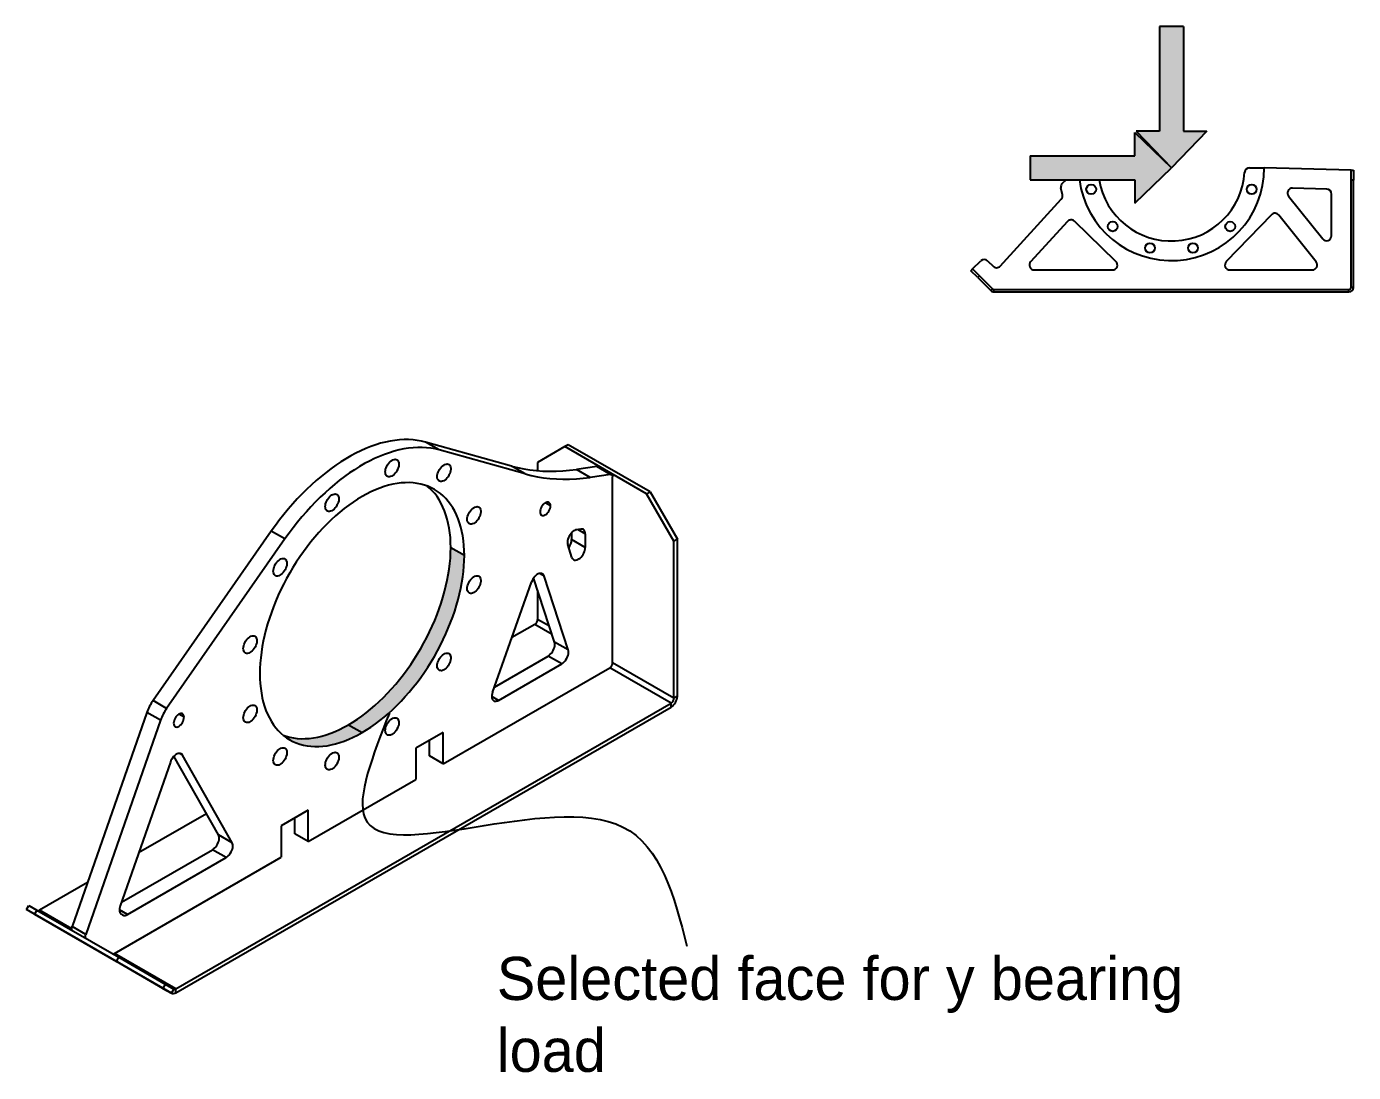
# Model space of a CAD drawing. Header units: inches. Extents: x 0.9 to 37.1, y -8.4 to 11.7.
# Drawn here: x 13.707 to 14.476, y -2.733 to -2.127 of the extents above; entities that cross this region are included whole.
import ezdxf

# ---------------------------------------------------------------- set-up
doc = ezdxf.new("R2010")
doc.units = ezdxf.units.IN
doc.header["$MEASUREMENT"] = 0

# ---------------------------------------------------------------- blocks, each defined once
blk = doc.blocks.new('arrow')
for p, q in [((-0.2219, -0.2307), (0, 0)), ((0.2219, -0.2307), (0, 0)), ((-0.075, -0.2307), (-0.2219, -0.2307)), ((-0.075, -0.8879), (-0.075, -0.2307)), ((0.075, -0.8879), (0.075, -0.2307)), ((0.075, -0.2307), (0.2219, -0.2307)), ((-0.075, -0.8879), (0.075, -0.8879))]:
    blk.add_line(p, q)

msp = doc.modelspace()

# ---------------------------------------------------------------- hatches: boundary and pattern name
at = {"true_color": 0xafd9aa}
h = msp.add_hatch(color=9, dxfattribs=at)
h.dxf.hatch_style = 1
h.paths.add_polyline_path([(14.39064, -2.18732), (14.37708, -2.18732), (14.37708, -2.12671), (14.36325, -2.12671), (14.36325, -2.18732), (14.3497, -2.18732), (14.37017, -2.20859)])
at = {"true_color": 0xf27172}
h = msp.add_hatch(color=11, dxfattribs=at)
h.dxf.hatch_style = 1
h.paths.add_polyline_path([(14.37017, -2.20859), (14.34889, -2.18813), (14.34889, -2.20168), (14.28829, -2.20168), (14.28829, -2.21551), (14.34889, -2.21551), (14.34889, -2.22906)])
at = {"true_color": 0xafd9aa}
h = msp.add_hatch(color=9, dxfattribs=at)
h.dxf.hatch_style = 1
h.paths.add_polyline_path([(13.93936, -2.49804), (13.9413, -2.49495), (13.94317, -2.49181), (13.94495, -2.48862), (13.94666, -2.48539), (13.94828, -2.48213), (13.94981, -2.47884), (13.95124, -2.47553), (13.95258, -2.4722), (13.95383, -2.46887), (13.95497, -2.46553), (13.95601, -2.46219), (13.95695, -2.45887), (13.95778, -2.45556), (13.9585, -2.45228), (13.95912, -2.44903), (13.95962, -2.44581), (13.96001, -2.44263), (13.9603, -2.4395), (13.96046, -2.43642), (13.96052, -2.43341), (13.95262, -2.42885), (13.95256, -2.43186), (13.9524, -2.43494), (13.95211, -2.43807), (13.95172, -2.44125), (13.95122, -2.44447), (13.9506, -2.44772), (13.94988, -2.451), (13.94905, -2.45431), (13.94811, -2.45763), (13.94707, -2.46097), (13.94593, -2.4643), (13.94468, -2.46764), (13.94334, -2.47097), (13.9419, -2.47428), (13.94038, -2.47757), (13.93876, -2.48083), (13.93705, -2.48406), (13.93527, -2.48725), (13.9334, -2.49039), (13.93145, -2.49348), (13.92944, -2.49651), (13.92735, -2.49948), (13.9252, -2.50238), (13.92299, -2.5052), (13.92073, -2.50795), (13.91841, -2.51061), (13.91604, -2.51318), (13.91363, -2.51565), (13.91119, -2.51802), (13.9087, -2.52029), (13.90619, -2.52245), (13.90366, -2.5245), (13.9011, -2.52642), (13.89853, -2.52823), (13.89595, -2.52992), (13.89337, -2.53147), (13.90127, -2.53604), (13.90385, -2.53448), (13.90643, -2.53279), (13.909, -2.53099), (13.91156, -2.52906), (13.91409, -2.52701), (13.9166, -2.52485), (13.91909, -2.52258), (13.92153, -2.52021), (13.92394, -2.51774), (13.92631, -2.51517), (13.92863, -2.51251), (13.93089, -2.50977), (13.9331, -2.50694), (13.93525, -2.50404), (13.93734, -2.50107)])
h.paths.add_polyline_path([(13.89868, -2.53746), (13.90127, -2.53604), (13.89337, -2.53147), (13.89078, -2.5329), (13.8882, -2.5342), (13.88563, -2.53535), (13.88308, -2.53638), (13.88054, -2.53726), (13.87803, -2.538), (13.87555, -2.53859), (13.8731, -2.53905), (13.87069, -2.53936), (13.86833, -2.53952), (13.86601, -2.53954), (13.86374, -2.53941), (13.86153, -2.53914), (13.85938, -2.53872), (13.8573, -2.53816), (13.85564, -2.53759), (13.85588, -2.5378), (13.85758, -2.53906), (13.85937, -2.54018), (13.86124, -2.54117), (13.86318, -2.54201), (13.8652, -2.54272), (13.86728, -2.54328), (13.86943, -2.5437), (13.87164, -2.54397), (13.87391, -2.5441), (13.87623, -2.54408), (13.87859, -2.54392), (13.881, -2.54361), (13.88345, -2.54315), (13.88593, -2.54256), (13.88844, -2.54182), (13.89098, -2.54094), (13.89353, -2.53992), (13.8961, -2.53876)])

# ---------------------------------------------------------------- linework, layer by layer
at = {"color": 7, "linetype": 'Continuous', "lineweight": 25}
for p, q in [((14.41539, -2.20859), (14.42397, -2.20859)), ((14.4742, -2.21007), (14.42397, -2.20859)), ((14.4742, -2.21007), (14.47562, -2.21007)), ((14.4742, -2.21574), (14.4742, -2.21007)), ((14.47562, -2.21007), (14.47562, -2.21574)), ((14.30702, -2.22428), (14.30615, -2.22021)), ((14.30697, -2.21757), (14.30912, -2.21551)), ((14.46013, -2.22099), (14.44036, -2.22041)), ((14.47562, -2.21574), (14.4742, -2.21574)), ((14.4742, -2.27793), (14.4742, -2.21574)), ((14.47562, -2.27793), (14.47562, -2.21574)), ((14.27091, -2.2656), (14.30634, -2.22678)), ((14.43806, -2.225), (14.45783, -2.2498)), ((14.46288, -2.24804), (14.46288, -2.22382)), ((14.42811, -2.23583), (14.40194, -2.263)), ((14.45402, -2.2632), (14.43236, -2.23603)), ((14.30987, -2.23972), (14.28857, -2.26305)), ((14.338, -2.26293), (14.31393, -2.23959)), ((14.25396, -2.26825), (14.25496, -2.26725)), ((14.25496, -2.26725), (14.25981, -2.26261)), ((14.25496, -2.26725), (14.25896, -2.27125)), ((14.26377, -2.26266), (14.26681, -2.2657)), ((14.25796, -2.27225), (14.25396, -2.26825)), ((14.25896, -2.27125), (14.25796, -2.27225)), ((14.25796, -2.27225), (14.26548, -2.27977)), ((14.25896, -2.27125), (14.26648, -2.27877)), ((14.29066, -2.26779), (14.33602, -2.26779)), ((14.40398, -2.26779), (14.45181, -2.26779)), ((14.26548, -2.27977), (14.26648, -2.27877)), ((14.26732, -2.28054), (14.26732, -2.27912)), ((14.26732, -2.27912), (14.47301, -2.27912)), ((14.26732, -2.28054), (14.47301, -2.28054)), ((14.47301, -2.28054), (14.47301, -2.27912)), ((14.47562, -2.27793), (14.4742, -2.27793)), ((13.94595, -2.37218), (13.93805, -2.36762)), ((13.98789, -2.38149), (13.93805, -2.36762)), ((13.99579, -2.38606), (13.94595, -2.37218)), ((14.01874, -2.37025), (14.00294, -2.37938)), ((14.02072, -2.36911), (14.01874, -2.37025)), ((14.06614, -2.39762), (14.01874, -2.37025)), ((14.06812, -2.39648), (14.02072, -2.36911)), ((13.99579, -2.38606), (13.98789, -2.38149)), ((14.00294, -2.37938), (14.00294, -2.38419)), ((14.03722, -2.38184), (14.02548, -2.38349)), ((14.04512, -2.3864), (14.03722, -2.38184)), ((14.04581, -2.38651), (14.03791, -2.38195)), ((14.03338, -2.38805), (14.02548, -2.38349)), ((14.04512, -2.3864), (14.03338, -2.38805)), ((14.04639, -2.49553), (14.04639, -2.38779)), ((14.06614, -2.39762), (14.06812, -2.39648)), ((14.08195, -2.42499), (14.06614, -2.39762)), ((14.06812, -2.39648), (14.08392, -2.42385)), ((14.01045, -2.40458), (14.00743, -2.40284)), ((13.84868, -2.41921), (13.78015, -2.51741)), ((13.85658, -2.42377), (13.84868, -2.41921)), ((14.02269, -2.42014), (14.02269, -2.4241)), ((14.02804, -2.41806), (14.0256, -2.4184)), ((14.03059, -2.42085), (14.0262, -2.41832)), ((14.03059, -2.42085), (14.03059, -2.42866)), ((13.85658, -2.42377), (13.78805, -2.52197)), ((13.96052, -2.43341), (13.95262, -2.42885)), ((14.02288, -2.43449), (14.02044, -2.42703)), ((14.03059, -2.42866), (14.02269, -2.4241)), ((14.08392, -2.42385), (14.08195, -2.42499)), ((14.08195, -2.51605), (14.08195, -2.42499)), ((14.08392, -2.51491), (14.08392, -2.42385)), ((14.00669, -2.44526), (14.00412, -2.44377)), ((13.97681, -2.51272), (13.99941, -2.44876)), ((14.01277, -2.48354), (14.00065, -2.44639)), ((14.02067, -2.4881), (14.00669, -2.44526)), ((14.00294, -2.45341), (14.00294, -2.47044)), ((14.00128, -2.47331), (13.98803, -2.48096)), ((14.01133, -2.47911), (14.00128, -2.47331)), ((14.00979, -2.47439), (14.00294, -2.47044)), ((14.02067, -2.4881), (14.01277, -2.48354)), ((13.9482, -2.55412), (14.04473, -2.4984)), ((13.97791, -2.50961), (14.00901, -2.49166)), ((13.98032, -2.51734), (14.01691, -2.49622)), ((14.01691, -2.49622), (14.00901, -2.49166)), ((14.08029, -2.51892), (14.04473, -2.4984)), ((14.08195, -2.51605), (14.04639, -2.49553)), ((13.78805, -2.52197), (13.78015, -2.51741)), ((13.79335, -2.68457), (14.08029, -2.51892)), ((13.79335, -2.68685), (14.08029, -2.5212)), ((13.98032, -2.51734), (13.97637, -2.51506)), ((14.08029, -2.5212), (14.08029, -2.51892)), ((14.08392, -2.51491), (14.08195, -2.51605)), ((13.77663, -2.52428), (13.7333, -2.64847)), ((13.78453, -2.52884), (13.7412, -2.65303)), ((13.78453, -2.52884), (13.77663, -2.52428)), ((13.79813, -2.52715), (13.79511, -2.5254)), ((13.89337, -2.53147), (13.90127, -2.53604)), ((13.9482, -2.53588), (13.9324, -2.545)), ((13.9482, -2.55412), (13.9482, -2.53588)), ((13.9403, -2.54956), (13.9403, -2.54044)), ((13.81811, -2.59528), (13.7923, -2.5497)), ((13.79726, -2.54908), (13.79546, -2.54804)), ((13.82601, -2.59984), (13.79726, -2.54908)), ((13.9324, -2.545), (13.9324, -2.56325)), ((13.9482, -2.55412), (13.9403, -2.54956)), ((13.79019, -2.55312), (13.7611, -2.6365)), ((13.87013, -2.59919), (13.9324, -2.56325)), ((13.87013, -2.58095), (13.85433, -2.59007)), ((13.87013, -2.59919), (13.87013, -2.58095)), ((13.81118, -2.58306), (13.77182, -2.60578)), ((13.85433, -2.59007), (13.85433, -2.60832)), ((13.86223, -2.59463), (13.86223, -2.58551)), ((13.82601, -2.59984), (13.81811, -2.59528)), ((13.87013, -2.59919), (13.86223, -2.59463)), ((13.76185, -2.63433), (13.81456, -2.60391)), ((13.82247, -2.60847), (13.81456, -2.60391)), ((13.7578, -2.66404), (13.85433, -2.60832)), ((13.7653, -2.64147), (13.82247, -2.60847)), ((13.74223, -2.62286), (13.71435, -2.63896)), ((13.70688, -2.63866), (13.70827, -2.63624)), ((13.70827, -2.63624), (13.7129, -2.63891)), ((13.71178, -2.64149), (13.70688, -2.63866)), ((13.7115, -2.64133), (13.70688, -2.63866)), ((13.7129, -2.63891), (13.7115, -2.64133)), ((13.7115, -2.64133), (13.75891, -2.6687)), ((13.79078, -2.6871), (13.71178, -2.64149)), ((13.7129, -2.63891), (13.7603, -2.66628)), ((13.73309, -2.64978), (13.71435, -2.63896)), ((13.7653, -2.64147), (13.76067, -2.6388)), ((13.76183, -2.64136), (13.7625, -2.64175)), ((13.7412, -2.65303), (13.7333, -2.64847)), ((13.79335, -2.68457), (13.7578, -2.66404)), ((13.75891, -2.6687), (13.7603, -2.66628)), ((13.7603, -2.66628), (13.78728, -2.68185)), ((13.78588, -2.68427), (13.75891, -2.6687)), ((13.78728, -2.68185), (13.78588, -2.68427)), ((13.78728, -2.68185), (13.79218, -2.68468)), ((13.78588, -2.68427), (13.79078, -2.6871)), ((13.79078, -2.6871), (13.79218, -2.68468)), ((13.79335, -2.68685), (13.79335, -2.68457))]:
    msp.add_line(p, q, dxfattribs=at)
at = {"color": 7, "linetype": 'Continuous', "lineweight": 25, "flags": 128}
for points in [[(13.93805, -2.36762), (13.93569, -2.36704), (13.93326, -2.36661), (13.93078, -2.36632), (13.92823, -2.36617), (13.92564, -2.36617), (13.923, -2.36632), (13.92031, -2.3666), (13.91758, -2.36704), (13.91482, -2.36761), (13.91203, -2.36833), (13.9092, -2.36919), (13.90636, -2.37019), (13.90349, -2.37133), (13.90061, -2.37261), (13.89772, -2.37402), (13.89482, -2.37556), (13.89192, -2.37723), (13.88902, -2.37904), (13.88613, -2.38097), (13.88325, -2.38302), (13.88038, -2.38519), (13.87753, -2.38747), (13.87471, -2.38987), (13.87191, -2.39238), (13.86915, -2.395), (13.86642, -2.39771), (13.86374, -2.40053), (13.8611, -2.40343), (13.8585, -2.40643), (13.85596, -2.40951), (13.85347, -2.41267), (13.85105, -2.41591), (13.84868, -2.41921)], [(13.94595, -2.37218), (13.94359, -2.3716), (13.94116, -2.37117), (13.93868, -2.37088), (13.93613, -2.37073), (13.93354, -2.37073), (13.9309, -2.37088), (13.92821, -2.37117), (13.92548, -2.3716), (13.92272, -2.37217), (13.91993, -2.37289), (13.9171, -2.37375), (13.91426, -2.37475), (13.91139, -2.37589), (13.90851, -2.37717), (13.90562, -2.37858), (13.90272, -2.38012), (13.89982, -2.3818), (13.89692, -2.3836), (13.89403, -2.38553), (13.89115, -2.38758), (13.88828, -2.38975), (13.88543, -2.39203), (13.88261, -2.39443), (13.87981, -2.39694), (13.87705, -2.39956), (13.87432, -2.40227), (13.87164, -2.40509), (13.869, -2.40799), (13.8664, -2.41099), (13.86386, -2.41407), (13.86137, -2.41723), (13.85895, -2.42047), (13.85658, -2.42377)], [(13.9147, -2.38495), (13.91476, -2.38415), (13.91492, -2.3833), (13.9152, -2.38244), (13.91558, -2.38158), (13.91604, -2.38076), (13.91658, -2.37999), (13.91718, -2.37929), (13.91782, -2.3787), (13.91848, -2.37821), (13.91915, -2.37786), (13.91981, -2.37764), (13.92043, -2.37757), (13.921, -2.37765), (13.9215, -2.37787), (13.92192, -2.37823), (13.92225, -2.37872), (13.92247, -2.37932), (13.92258, -2.38002), (13.92258, -2.38079), (13.92247, -2.38162), (13.92225, -2.38247), (13.92192, -2.38334), (13.9215, -2.38418), (13.921, -2.38499), (13.92043, -2.38572), (13.91981, -2.38637), (13.91915, -2.38691), (13.91848, -2.38733), (13.91782, -2.38761), (13.91718, -2.38776), (13.91658, -2.38775), (13.91604, -2.3876), (13.91558, -2.38731), (13.9152, -2.38689), (13.91492, -2.38634), (13.91476, -2.38569), (13.9147, -2.38495)], [(13.9448, -2.38765), (13.94486, -2.38684), (13.94503, -2.386), (13.9453, -2.38513), (13.94568, -2.38427), (13.94614, -2.38345), (13.94668, -2.38268), (13.94728, -2.38198), (13.94792, -2.38139), (13.94859, -2.38091), (13.94925, -2.38055), (13.94991, -2.38034), (13.95053, -2.38027), (13.9511, -2.38034), (13.9516, -2.38056), (13.95203, -2.38092), (13.95235, -2.38141), (13.95258, -2.38201), (13.95269, -2.38271), (13.95269, -2.38348), (13.95258, -2.38431), (13.95235, -2.38517), (13.95203, -2.38603), (13.9516, -2.38688), (13.9511, -2.38768), (13.95053, -2.38841), (13.94991, -2.38906), (13.94925, -2.3896), (13.94859, -2.39002), (13.94792, -2.39031), (13.94728, -2.39045), (13.94668, -2.39045), (13.94614, -2.3903), (13.94568, -2.39001), (13.9453, -2.38958), (13.94503, -2.38904), (13.94486, -2.38838), (13.9448, -2.38765)], [(13.98789, -2.38149), (13.99138, -2.38238), (13.99493, -2.38311), (13.99855, -2.3837), (14.00223, -2.38413), (14.00597, -2.3844), (14.00977, -2.38452), (14.01363, -2.38449), (14.01753, -2.38431), (14.02148, -2.38398), (14.02548, -2.38349)], [(13.99579, -2.38606), (13.99928, -2.38694), (14.00283, -2.38768), (14.00645, -2.38826), (14.01013, -2.38869), (14.01387, -2.38896), (14.01767, -2.38909), (14.02153, -2.38906), (14.02543, -2.38887), (14.02938, -2.38854), (14.03338, -2.38805)], [(14.04512, -2.3864), (14.04539, -2.38639), (14.04563, -2.38643), (14.04586, -2.38654), (14.04604, -2.3867), (14.04619, -2.38691), (14.0463, -2.38716), (14.04637, -2.38746), (14.04639, -2.38779)], [(13.87994, -2.40502), (13.87999, -2.40422), (13.88016, -2.40337), (13.88044, -2.40251), (13.88081, -2.40165), (13.88128, -2.40082), (13.88182, -2.40005), (13.88241, -2.39936), (13.88305, -2.39876), (13.88372, -2.39828), (13.88439, -2.39793), (13.88504, -2.39771), (13.88567, -2.39764), (13.88624, -2.39772), (13.88674, -2.39794), (13.88716, -2.3983), (13.88749, -2.39878), (13.88771, -2.39939), (13.88782, -2.40008), (13.88782, -2.40086), (13.88771, -2.40168), (13.88749, -2.40254), (13.88716, -2.40341), (13.88674, -2.40425), (13.88624, -2.40505), (13.88567, -2.40579), (13.88504, -2.40644), (13.88439, -2.40698), (13.88372, -2.4074), (13.88305, -2.40768), (13.88241, -2.40782), (13.88182, -2.40782), (13.88128, -2.40767), (13.88081, -2.40738), (13.88044, -2.40696), (13.88016, -2.40641), (13.87999, -2.40576), (13.87994, -2.40502)], [(13.96052, -2.43341), (13.96046, -2.43045), (13.9603, -2.42757), (13.96001, -2.42477), (13.95962, -2.42204), (13.95912, -2.41941), (13.9585, -2.41686), (13.95778, -2.41441), (13.95695, -2.41207), (13.95601, -2.40983), (13.95497, -2.40769), (13.95383, -2.40568), (13.95258, -2.40378), (13.95124, -2.402), (13.94981, -2.40035), (13.94828, -2.39882), (13.94666, -2.39743), (13.94495, -2.39617), (13.94317, -2.39504), (13.9413, -2.39406), (13.93936, -2.39321), (13.93734, -2.3925), (13.93525, -2.39194), (13.9331, -2.39153), (13.93089, -2.39125), (13.92863, -2.39112), (13.92631, -2.39114), (13.92394, -2.39131), (13.92153, -2.39162), (13.91909, -2.39207), (13.9166, -2.39267), (13.91409, -2.39341), (13.91156, -2.39429), (13.909, -2.39531), (13.90643, -2.39647), (13.90385, -2.39776), (13.90127, -2.39919)], [(13.95262, -2.42885), (13.95256, -2.42589), (13.9524, -2.42301), (13.95211, -2.42021), (13.95172, -2.41748), (13.95122, -2.41485), (13.9506, -2.4123), (13.94988, -2.40985), (13.94905, -2.40751), (13.94811, -2.40526), (13.94707, -2.40313), (13.94593, -2.40112), (13.94468, -2.39922), (13.94334, -2.39744), (13.9419, -2.39579), (13.94038, -2.39426), (13.93903, -2.39308)], [(13.90127, -2.39919), (13.89868, -2.40075), (13.8961, -2.40243), (13.89353, -2.40424), (13.89098, -2.40617), (13.88844, -2.40821), (13.88593, -2.41037), (13.88345, -2.41264), (13.881, -2.41501), (13.87859, -2.41749), (13.87623, -2.42006), (13.87391, -2.42271), (13.87164, -2.42546), (13.86943, -2.42828), (13.86728, -2.43118), (13.8652, -2.43415), (13.86318, -2.43718), (13.86124, -2.44027), (13.85937, -2.44342), (13.85758, -2.44661), (13.85588, -2.44983), (13.85426, -2.4531), (13.85273, -2.45639), (13.85129, -2.4597), (13.84995, -2.46302), (13.84871, -2.46636), (13.84757, -2.4697), (13.84652, -2.47303), (13.84559, -2.47635), (13.84476, -2.47966), (13.84403, -2.48294), (13.84342, -2.4862), (13.84291, -2.48942), (13.84252, -2.49259), (13.84224, -2.49572), (13.84207, -2.4988), (13.84201, -2.50182)], [(13.96218, -2.41238), (13.96224, -2.41157), (13.96241, -2.41073), (13.96268, -2.40986), (13.96306, -2.409), (13.96352, -2.40818), (13.96406, -2.40741), (13.96466, -2.40671), (13.9653, -2.40612), (13.96597, -2.40563), (13.96664, -2.40528), (13.96729, -2.40507), (13.96791, -2.405), (13.96848, -2.40507), (13.96899, -2.40529), (13.96941, -2.40565), (13.96973, -2.40614), (13.96996, -2.40674), (13.97007, -2.40744), (13.97007, -2.40821), (13.96996, -2.40904), (13.96973, -2.4099), (13.96941, -2.41076), (13.96899, -2.41161), (13.96848, -2.41241), (13.96791, -2.41314), (13.96729, -2.41379), (13.96664, -2.41433), (13.96597, -2.41475), (13.9653, -2.41504), (13.96466, -2.41518), (13.96406, -2.41518), (13.96352, -2.41503), (13.96306, -2.41474), (13.96268, -2.41431), (13.96241, -2.41377), (13.96224, -2.41311), (13.96218, -2.41238)], [(14.01045, -2.40458), (14.01039, -2.40393), (14.01022, -2.40338), (14.00994, -2.40294), (14.00956, -2.40262), (14.00911, -2.40245), (14.00858, -2.40243), (14.00802, -2.40256), (14.00743, -2.40284), (14.00684, -2.40324), (14.00627, -2.40377), (14.00575, -2.40439), (14.00529, -2.40509), (14.00491, -2.40584), (14.00463, -2.4066), (14.00446, -2.40736), (14.0044, -2.40807)], [(14.0044, -2.40807), (14.00446, -2.40872), (14.00463, -2.40928), (14.00491, -2.40972), (14.00529, -2.41003), (14.00575, -2.4102), (14.00627, -2.41022), (14.00684, -2.41009), (14.00743, -2.40982), (14.00802, -2.40941), (14.00858, -2.40889), (14.00911, -2.40826), (14.00956, -2.40756), (14.00994, -2.40682), (14.01022, -2.40605), (14.01039, -2.4053), (14.01045, -2.40458)], [(14.0256, -2.4184), (14.02495, -2.41857), (14.02427, -2.41888), (14.0236, -2.41932), (14.02294, -2.41989), (14.02231, -2.42056), (14.02175, -2.42132), (14.02125, -2.42215), (14.02085, -2.42301), (14.02054, -2.42389), (14.02034, -2.42476), (14.02026, -2.42558), (14.02029, -2.42635), (14.02044, -2.42703)], [(14.03059, -2.42085), (14.03055, -2.42019), (14.03041, -2.4196), (14.03019, -2.41908), (14.02989, -2.41866), (14.02952, -2.41834), (14.02908, -2.41813), (14.02858, -2.41804), (14.02804, -2.41806)], [(13.89337, -2.53147), (13.89595, -2.52992), (13.89853, -2.52823), (13.9011, -2.52642), (13.90366, -2.5245), (13.90619, -2.52245), (13.9087, -2.52029), (13.91119, -2.51802), (13.91363, -2.51565), (13.91604, -2.51318), (13.91841, -2.51061), (13.92073, -2.50795), (13.92299, -2.5052), (13.9252, -2.50238), (13.92735, -2.49948), (13.92944, -2.49651), (13.93145, -2.49348), (13.9334, -2.49039), (13.93527, -2.48725), (13.93705, -2.48406), (13.93876, -2.48083), (13.94038, -2.47757), (13.9419, -2.47428), (13.94334, -2.47097), (13.94468, -2.46764), (13.94593, -2.4643), (13.94707, -2.46097), (13.94811, -2.45763), (13.94905, -2.45431), (13.94988, -2.451), (13.9506, -2.44772), (13.95122, -2.44447), (13.95172, -2.44125), (13.95211, -2.43807), (13.9524, -2.43494), (13.95256, -2.43186), (13.95262, -2.42885)], [(14.02288, -2.43449), (14.02313, -2.43505), (14.02347, -2.43549), (14.02391, -2.43581), (14.02442, -2.43599), (14.025, -2.43604), (14.02561, -2.43594), (14.02626, -2.4357), (14.02692, -2.43533), (14.02757, -2.43484), (14.02819, -2.43424), (14.02877, -2.43355), (14.0293, -2.43278), (14.02975, -2.43197), (14.03011, -2.43113), (14.03037, -2.43028), (14.03054, -2.42945), (14.03059, -2.42866)], [(13.84983, -2.44247), (13.84989, -2.44167), (13.85006, -2.44082), (13.85033, -2.43996), (13.85071, -2.4391), (13.85117, -2.43827), (13.85171, -2.4375), (13.85231, -2.43681), (13.85295, -2.43621), (13.85362, -2.43573), (13.85428, -2.43538), (13.85494, -2.43516), (13.85556, -2.43509), (13.85613, -2.43517), (13.85663, -2.43539), (13.85706, -2.43575), (13.85738, -2.43623), (13.85761, -2.43683), (13.85772, -2.43753), (13.85772, -2.43831), (13.85761, -2.43913), (13.85738, -2.43999), (13.85706, -2.44086), (13.85663, -2.4417), (13.85613, -2.4425), (13.85556, -2.44324), (13.85494, -2.44388), (13.85428, -2.44443), (13.85362, -2.44484), (13.85295, -2.44513), (13.85231, -2.44527), (13.85171, -2.44527), (13.85117, -2.44512), (13.85071, -2.44483), (13.85033, -2.44441), (13.85006, -2.44386), (13.84989, -2.44321), (13.84983, -2.44247)], [(13.90127, -2.53604), (13.90385, -2.53448), (13.90643, -2.53279), (13.909, -2.53099), (13.91156, -2.52906), (13.91409, -2.52701), (13.9166, -2.52485), (13.91909, -2.52258), (13.92153, -2.52021), (13.92394, -2.51774), (13.92631, -2.51517), (13.92863, -2.51251), (13.93089, -2.50977), (13.9331, -2.50694), (13.93525, -2.50404), (13.93734, -2.50107), (13.93936, -2.49804), (13.9413, -2.49495), (13.94317, -2.49181), (13.94495, -2.48862), (13.94666, -2.48539), (13.94828, -2.48213), (13.94981, -2.47884), (13.95124, -2.47553), (13.95258, -2.4722), (13.95383, -2.46887), (13.95497, -2.46553), (13.95601, -2.46219), (13.95695, -2.45887), (13.95778, -2.45556), (13.9585, -2.45228), (13.95912, -2.44903), (13.95962, -2.44581), (13.96001, -2.44263), (13.9603, -2.4395), (13.96046, -2.43642), (13.96052, -2.43341)], [(14.00669, -2.44526), (14.00644, -2.44469), (14.00608, -2.44424), (14.00564, -2.44393), (14.00512, -2.44375), (14.00454, -2.44371), (14.00391, -2.44382), (14.00325, -2.44407), (14.00259, -2.44446), (14.00193, -2.44497), (14.0013, -2.44558), (14.00072, -2.44629), (14.0002, -2.44707), (13.99976, -2.4479), (13.99941, -2.44876)], [(13.96218, -2.45252), (13.96224, -2.45171), (13.96241, -2.45087), (13.96268, -2.45), (13.96306, -2.44915), (13.96352, -2.44832), (13.96406, -2.44755), (13.96466, -2.44685), (13.9653, -2.44626), (13.96597, -2.44578), (13.96664, -2.44542), (13.96729, -2.44521), (13.96791, -2.44514), (13.96848, -2.44521), (13.96899, -2.44543), (13.96941, -2.44579), (13.96973, -2.44628), (13.96996, -2.44688), (13.97007, -2.44758), (13.97007, -2.44835), (13.96996, -2.44918), (13.96973, -2.45004), (13.96941, -2.4509), (13.96899, -2.45175), (13.96848, -2.45255), (13.96791, -2.45328), (13.96729, -2.45393), (13.96664, -2.45447), (13.96597, -2.45489), (13.9653, -2.45518), (13.96466, -2.45532), (13.96406, -2.45532), (13.96352, -2.45517), (13.96306, -2.45488), (13.96268, -2.45445), (13.96241, -2.45391), (13.96224, -2.45326), (13.96218, -2.45252)], [(13.83245, -2.48727), (13.83251, -2.48646), (13.83268, -2.48562), (13.83295, -2.48475), (13.83333, -2.4839), (13.83379, -2.48307), (13.83433, -2.4823), (13.83493, -2.48161), (13.83557, -2.48101), (13.83623, -2.48053), (13.8369, -2.48017), (13.83756, -2.47996), (13.83818, -2.47989), (13.83875, -2.47996), (13.83925, -2.48018), (13.83968, -2.48054), (13.84, -2.48103), (13.84023, -2.48163), (13.84034, -2.48233), (13.84034, -2.4831), (13.84023, -2.48393), (13.84, -2.48479), (13.83968, -2.48565), (13.83925, -2.4865), (13.83875, -2.4873), (13.83818, -2.48803), (13.83756, -2.48868), (13.8369, -2.48922), (13.83623, -2.48964), (13.83557, -2.48993), (13.83493, -2.49007), (13.83433, -2.49007), (13.83379, -2.48992), (13.83333, -2.48963), (13.83295, -2.4892), (13.83268, -2.48866), (13.83251, -2.48801), (13.83245, -2.48727)], [(13.9448, -2.49731), (13.94486, -2.49651), (13.94503, -2.49566), (13.9453, -2.4948), (13.94568, -2.49394), (13.94614, -2.49312), (13.94668, -2.49234), (13.94728, -2.49165), (13.94792, -2.49105), (13.94859, -2.49057), (13.94925, -2.49022), (13.94991, -2.49), (13.95053, -2.48993), (13.9511, -2.49001), (13.9516, -2.49023), (13.95203, -2.49059), (13.95235, -2.49108), (13.95258, -2.49168), (13.95269, -2.49237), (13.95269, -2.49315), (13.95258, -2.49398), (13.95235, -2.49483), (13.95203, -2.4957), (13.9516, -2.49654), (13.9511, -2.49734), (13.95053, -2.49808), (13.94991, -2.49873), (13.94925, -2.49927), (13.94859, -2.49969), (13.94792, -2.49997), (13.94728, -2.50012), (13.94668, -2.50011), (13.94614, -2.49996), (13.94568, -2.49967), (13.9453, -2.49925), (13.94503, -2.4987), (13.94486, -2.49805), (13.9448, -2.49731)], [(14.00901, -2.49166), (14.00968, -2.4912), (14.01033, -2.49063), (14.01094, -2.48995), (14.0115, -2.48919), (14.01198, -2.48837), (14.01238, -2.48752), (14.01268, -2.48665), (14.01287, -2.48579), (14.01295, -2.48497), (14.01292, -2.48422), (14.01277, -2.48354)], [(14.01691, -2.49622), (14.01758, -2.49576), (14.01823, -2.49519), (14.01884, -2.49451), (14.0194, -2.49375), (14.01988, -2.49293), (14.02028, -2.49208), (14.02058, -2.49121), (14.02077, -2.49035), (14.02086, -2.48953), (14.02082, -2.48878), (14.02067, -2.4881)], [(13.84201, -2.50182), (13.84207, -2.50477), (13.84224, -2.50765), (13.84252, -2.51046), (13.84291, -2.51318), (13.84342, -2.51582), (13.84403, -2.51836), (13.84476, -2.52081), (13.84559, -2.52316), (13.84652, -2.5254), (13.84757, -2.52753), (13.84871, -2.52955), (13.84995, -2.53145), (13.85129, -2.53323), (13.85273, -2.53488), (13.85426, -2.5364), (13.85588, -2.5378), (13.85758, -2.53906), (13.85937, -2.54018), (13.86124, -2.54117), (13.86318, -2.54201), (13.8652, -2.54272), (13.86728, -2.54328), (13.86943, -2.5437), (13.87164, -2.54397), (13.87391, -2.5441), (13.87623, -2.54408), (13.87859, -2.54392), (13.881, -2.54361), (13.88345, -2.54315), (13.88593, -2.54256), (13.88844, -2.54182), (13.89098, -2.54094), (13.89353, -2.53992), (13.8961, -2.53876), (13.89868, -2.53746), (13.90127, -2.53604)], [(13.97681, -2.51272), (13.97655, -2.51359), (13.97641, -2.51443), (13.97638, -2.51522), (13.97646, -2.51595), (13.97665, -2.51658), (13.97695, -2.5171), (13.97735, -2.51749), (13.97784, -2.51775), (13.97839, -2.51787), (13.979, -2.51784), (13.97965, -2.51766), (13.98032, -2.51734)], [(13.83245, -2.52741), (13.83251, -2.52661), (13.83268, -2.52576), (13.83295, -2.52489), (13.83333, -2.52404), (13.83379, -2.52321), (13.83433, -2.52244), (13.83493, -2.52175), (13.83557, -2.52115), (13.83623, -2.52067), (13.8369, -2.52031), (13.83756, -2.5201), (13.83818, -2.52003), (13.83875, -2.52011), (13.83925, -2.52033), (13.83968, -2.52068), (13.84, -2.52117), (13.84023, -2.52177), (13.84034, -2.52247), (13.84034, -2.52324), (13.84023, -2.52407), (13.84, -2.52493), (13.83968, -2.52579), (13.83925, -2.52664), (13.83875, -2.52744), (13.83818, -2.52818), (13.83756, -2.52882), (13.8369, -2.52936), (13.83623, -2.52978), (13.83557, -2.53007), (13.83493, -2.53021), (13.83433, -2.53021), (13.83379, -2.53006), (13.83333, -2.52977), (13.83295, -2.52934), (13.83268, -2.5288), (13.83251, -2.52815), (13.83245, -2.52741)], [(13.79813, -2.52715), (13.79808, -2.5265), (13.7979, -2.52595), (13.79762, -2.5255), (13.79725, -2.52519), (13.79679, -2.52502), (13.79627, -2.525), (13.7957, -2.52513), (13.79511, -2.5254), (13.79452, -2.52581), (13.79395, -2.52634), (13.79343, -2.52696), (13.79297, -2.52766), (13.79259, -2.52841), (13.79232, -2.52917), (13.79214, -2.52993), (13.79209, -2.53064)], [(13.79209, -2.53064), (13.79214, -2.53129), (13.79232, -2.53185), (13.79259, -2.53229), (13.79297, -2.5326), (13.79343, -2.53277), (13.79395, -2.53279), (13.79452, -2.53266), (13.79511, -2.53239), (13.7957, -2.53198), (13.79627, -2.53145), (13.79679, -2.53083), (13.79725, -2.53013), (13.79762, -2.52938), (13.7979, -2.52862), (13.79808, -2.52786), (13.79813, -2.52715)], [(13.9147, -2.53476), (13.91476, -2.53396), (13.91492, -2.53311), (13.9152, -2.53225), (13.91558, -2.53139), (13.91604, -2.53057), (13.91658, -2.52979), (13.91718, -2.5291), (13.91782, -2.5285), (13.91848, -2.52802), (13.91915, -2.52767), (13.91981, -2.52745), (13.92043, -2.52738), (13.921, -2.52746), (13.9215, -2.52768), (13.92192, -2.52804), (13.92225, -2.52853), (13.92247, -2.52913), (13.92258, -2.52982), (13.92258, -2.5306), (13.92247, -2.53143), (13.92225, -2.53228), (13.92192, -2.53315), (13.9215, -2.53399), (13.921, -2.53479), (13.92043, -2.53553), (13.91981, -2.53618), (13.91915, -2.53672), (13.91848, -2.53714), (13.91782, -2.53742), (13.91718, -2.53757), (13.91658, -2.53756), (13.91604, -2.53741), (13.91558, -2.53712), (13.9152, -2.5367), (13.91492, -2.53615), (13.91476, -2.5355), (13.9147, -2.53476)], [(13.85561, -2.53758), (13.8573, -2.53816), (13.85938, -2.53872), (13.86153, -2.53914), (13.86374, -2.53941), (13.86601, -2.53954), (13.86833, -2.53952), (13.87069, -2.53936), (13.8731, -2.53905), (13.87555, -2.53859), (13.87803, -2.538), (13.88054, -2.53726), (13.88308, -2.53638), (13.88563, -2.53535), (13.8882, -2.5342), (13.89078, -2.5329), (13.89337, -2.53147)], [(13.79726, -2.54908), (13.79691, -2.54861), (13.79647, -2.54828), (13.79595, -2.54809), (13.79537, -2.54804), (13.79473, -2.54814), (13.79407, -2.54839), (13.7934, -2.54878), (13.79274, -2.54929), (13.7921, -2.54991), (13.79151, -2.55063), (13.79099, -2.55142), (13.79054, -2.55226), (13.79019, -2.55312)], [(13.84983, -2.55214), (13.84989, -2.55133), (13.85006, -2.55049), (13.85033, -2.54962), (13.85071, -2.54877), (13.85117, -2.54794), (13.85171, -2.54717), (13.85231, -2.54648), (13.85295, -2.54588), (13.85362, -2.5454), (13.85428, -2.54504), (13.85494, -2.54483), (13.85556, -2.54476), (13.85613, -2.54483), (13.85663, -2.54506), (13.85706, -2.54541), (13.85738, -2.5459), (13.85761, -2.5465), (13.85772, -2.5472), (13.85772, -2.54797), (13.85761, -2.5488), (13.85738, -2.54966), (13.85706, -2.55052), (13.85663, -2.55137), (13.85613, -2.55217), (13.85556, -2.5529), (13.85494, -2.55355), (13.85428, -2.55409), (13.85362, -2.55451), (13.85295, -2.5548), (13.85231, -2.55494), (13.85171, -2.55494), (13.85117, -2.55479), (13.85071, -2.5545), (13.85033, -2.55407), (13.85006, -2.55353), (13.84989, -2.55288), (13.84983, -2.55214)], [(13.87994, -2.55483), (13.87999, -2.55403), (13.88016, -2.55318), (13.88044, -2.55232), (13.88081, -2.55146), (13.88128, -2.55063), (13.88182, -2.54986), (13.88241, -2.54917), (13.88305, -2.54857), (13.88372, -2.54809), (13.88439, -2.54774), (13.88504, -2.54752), (13.88567, -2.54745), (13.88624, -2.54753), (13.88674, -2.54775), (13.88716, -2.54811), (13.88749, -2.54859), (13.88771, -2.54919), (13.88782, -2.54989), (13.88782, -2.55066), (13.88771, -2.55149), (13.88749, -2.55235), (13.88716, -2.55322), (13.88674, -2.55406), (13.88624, -2.55486), (13.88567, -2.5556), (13.88504, -2.55624), (13.88439, -2.55679), (13.88372, -2.5572), (13.88305, -2.55749), (13.88241, -2.55763), (13.88182, -2.55763), (13.88128, -2.55748), (13.88081, -2.55719), (13.88044, -2.55677), (13.88016, -2.55622), (13.87999, -2.55557), (13.87994, -2.55483)], [(13.81456, -2.60391), (13.81523, -2.60346), (13.81587, -2.60289), (13.81648, -2.60222), (13.81704, -2.60147), (13.81752, -2.60066), (13.81792, -2.59982), (13.81822, -2.59896), (13.81842, -2.59811), (13.81851, -2.59729), (13.81849, -2.59653), (13.81835, -2.59586), (13.81811, -2.59528)], [(13.82247, -2.60847), (13.82313, -2.60802), (13.82378, -2.60745), (13.82438, -2.60678), (13.82494, -2.60603), (13.82542, -2.60522), (13.82582, -2.60438), (13.82612, -2.60352), (13.82632, -2.60267), (13.82641, -2.60185), (13.82639, -2.6011), (13.82625, -2.60042), (13.82601, -2.59984)], [(13.7611, -2.6365), (13.76086, -2.6373), (13.76072, -2.63807), (13.76067, -2.63881), (13.76072, -2.63949), (13.76087, -2.6401), (13.76111, -2.64063), (13.76143, -2.64105), (13.76183, -2.64136)], [(13.73366, -2.6509), (13.73346, -2.65074), (13.7333, -2.65053), (13.73318, -2.65027), (13.73311, -2.64997), (13.73308, -2.64962), (13.73311, -2.64925), (13.73318, -2.64887), (13.7333, -2.64847)], [(13.74156, -2.65546), (13.74136, -2.6553), (13.7412, -2.65509), (13.74108, -2.65483), (13.74101, -2.65453), (13.74099, -2.65418), (13.74101, -2.65382), (13.74108, -2.65343), (13.7412, -2.65303)]]:
    msp.add_lwpolyline(points, dxfattribs=at)
at = {"color": 7, "linetype": 'Continuous', "lineweight": 25}
for centre in [(14.32367, -2.22105), (14.41667, -2.22105), (14.33613, -2.24263), (14.40421, -2.24263), (14.35771, -2.25509), (14.38263, -2.25509)]:
    msp.add_circle(centre, 0.00283, dxfattribs=at)
for centre, radius, start, end in [((14.37017, -2.20859), 0.0538, 187.38557, 0), ((14.37017, -2.20859), 0.04248, 189.37089, 356.41668), ((14.41539, -2.21142), 0.00283, 90, 176.41668), ((14.30892, -2.21962), 0.00283, 133.68669, 192.06304), ((14.44027, -2.22324), 0.00283, 88.31287, 218.56514), ((14.46004, -2.22382), 0.00283, 0, 88.31287), ((14.30425, -2.22487), 0.00283, 317.61144, 12.06304), ((14.43015, -2.23779), 0.00283, 38.56514, 136.07828), ((14.31196, -2.24163), 0.00283, 45.88491, 137.61144), ((14.46004, -2.24804), 0.00283, 218.56514, 0), ((14.26177, -2.26466), 0.00283, 45, 133.68669), ((14.26882, -2.26369), 0.00283, 225, 317.61144), ((14.29066, -2.26496), 0.00283, 137.61144, 270), ((14.33602, -2.26496), 0.00283, 270, 45.88491), ((14.40398, -2.26496), 0.00283, 136.07828, 270), ((14.45181, -2.26496), 0.00283, 270, 38.56514), ((14.26732, -2.27793), 0.00261, 225, 270), ((14.26732, -2.27793), 0.00119, 225, 270), ((14.47301, -2.27793), 0.00119, 270, 0), ((14.47301, -2.27793), 0.00261, 270, 0), ((14.0374, -2.38289), 0.00107, 61.14112, 99.73749), ((14.01427, -2.42374), 0.00842, 323.16048, 357.58), ((13.99934, -2.47028), 0.00361, 302.60548, 357.39452), ((14.04279, -2.49536), 0.00361, 302.60548, 357.39452), ((13.80352, -2.53375), 0.02852, 145.04676, 160.60093), ((14.07606, -2.51457), 0.00786, 302.4763, 357.5237), ((14.07834, -2.51589), 0.00361, 302.60548, 357.39452), ((13.81143, -2.53831), 0.02852, 145.04676, 160.60093), ((13.71365, -2.63797), 0.00121, 249.61958, 305.26699), ((13.76366, -2.63918), 0.00281, 245.68605, 305.61817), ((13.75711, -2.66306), 0.00121, 249.61958, 305.26699), ((13.79185, -2.68474), 0.00258, 245.68605, 305.61817), ((13.79267, -2.68361), 0.00118, 245.68605, 305.61817)]:
    msp.add_arc(centre, radius, start, end, dxfattribs=at)
msp.add_spline([(13.91706, -2.52471), (13.90281, -2.5854), (14.05234, -2.59077), (14.08949, -2.6599)], degree=3)

# ---------------------------------------------------------------- block references
at = {"xscale": 0.09221385706018045, "yscale": 0.09221385706018045, "zscale": 0.09221385706018045}
for rotation in [180, 270]:
    msp.add_blockref('arrow', (14.37017, -2.20859), dxfattribs=dict(at, rotation=rotation))

# ---------------------------------------------------------------- texts
at = {"insert": (13.97932, -2.66601), "char_height": 0.025, "attachment_point": 1}
msp.add_mtext_dynamic_manual_height_columns('Selected face for y bearing load', width=0.4286987, gutter_width=0.68898, heights=[0], dxfattribs=at)

doc.saveas('drawing.dxf')
